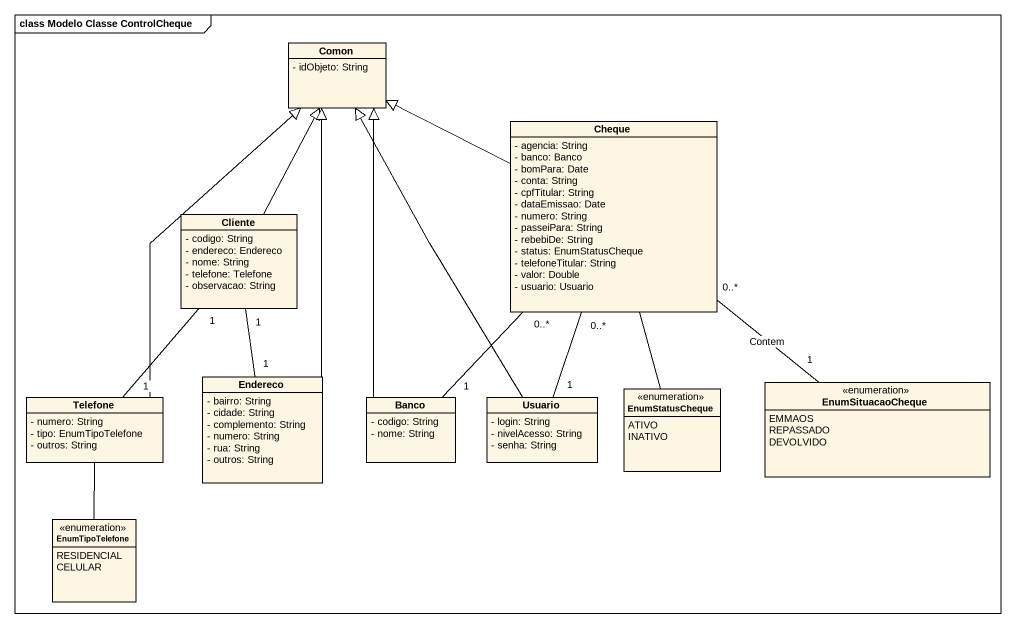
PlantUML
@startuml
mainframe class Modelo Classe ControlCheque
hide circle
hide empty members
skinparam classAttributeIconSize 0
class Comon {
  - idObjeto: String
}
class Cheque {
  - agencia: String
  - banco: Banco
  - bomPara: Date
  - conta: String
  - cpfTitular: String
  - dataEmissao: Date
  - numero: String
  - passeiPara: String
  - rebebiDe: String
  - status: EnumStatusCheque
  - telefoneTitular: String
  - valor: Double
  - usuario: Usuario
}
class Cliente {
  - codigo: String
  - endereco: Endereco
  - nome: String
  - telefone: Telefone
  - observacao: String
}
class Telefone {
  - numero: String
  - tipo: EnumTipoTelefone
  - outros: String
}
class Endereco {
  - bairro: String
  - cidade: String
  - complemento: String
  - numero: String
  - rua: String
  - outros: String
}
class Banco {
  - codigo: String
  - nome: String
}
class Usuario {
  - login: String
  - nivelAcesso: String
  - senha: String
}
enum EnumStatusCheque {
  ATIVO
  INATIVO
}
enum EnumSituacaoCheque {
  EMMAOS
  REPASSADO
  DEVOLVIDO
}
enum EnumTipoTelefone {
  RESIDENCIAL
  CELULAR
}
Cheque -left-|> Comon
Cliente -up-|> Comon
Telefone -up-|> Comon
Telefone "1" -up- "1" Cliente
Endereco -up-|> Comon
Endereco "1" -up- "1" Cliente
Banco -up-|> Comon
Banco "1" -up- "0..*" Cheque
Usuario -up-|> Comon
Usuario "1" -up- "0..*" Cheque
EnumStatusCheque -up- Cheque
EnumSituacaoCheque "1" -up- "0..*" Cheque : Contem
EnumTipoTelefone -up- Telefone
@enduml
